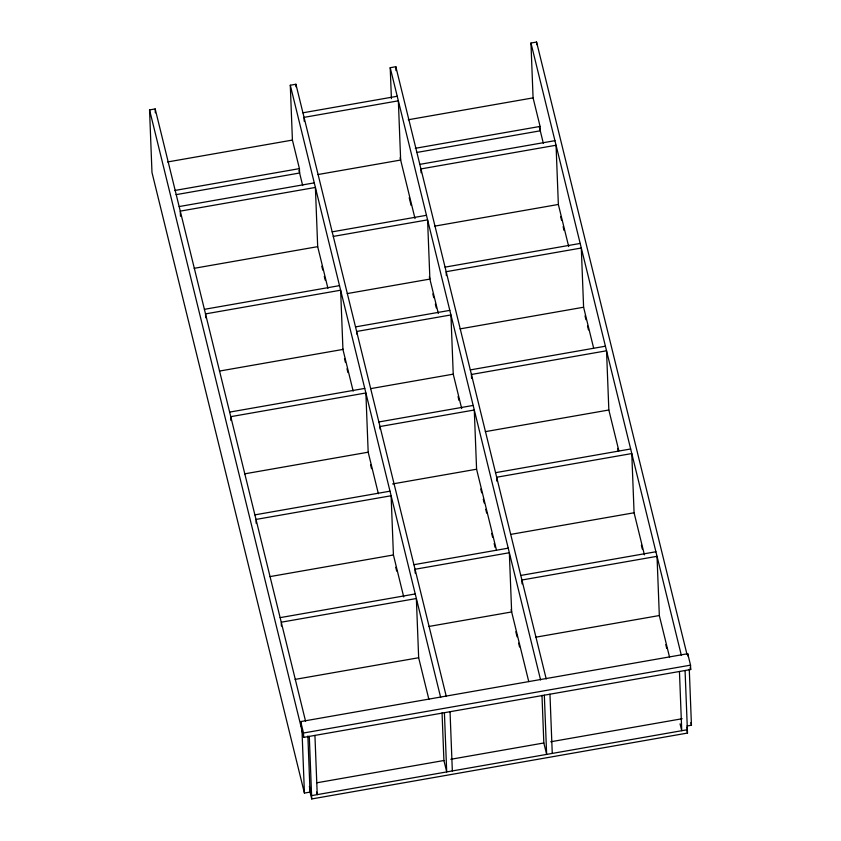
<?xml version="1.0" encoding="UTF-8"?>
<svg xmlns="http://www.w3.org/2000/svg" width="841" height="841" viewBox="0 0 841 841"><rect width="100%" height="100%" fill="white"/><g stroke="black" fill="none" stroke-linecap="round" stroke-linejoin="round"><path stroke-width="1.26" d="M307.869 735.98L310.045 792.096L304.421 793.084L151.979 172.468L149.551 109.908L155.175 108.931L305.556 721.168M176.074 194.66L299.606 173.004L299.428 168.621L292.416 140.079L290.292 85.235L295.916 84.247L446.298 696.485M391.412 98.607L390.213 67.711L395.838 66.723L546.219 678.971M416.737 152.463L540.269 130.807L540.09 126.423L533.078 97.871L530.955 43.038L536.579 42.05L686.96 654.277M302.928 112.799L397.225 96.263M167.601 161.956L292.416 140.079M408.263 119.758L533.078 97.871M174.613 190.508L299.428 168.621M415.275 148.31L540.09 126.423M317.982 174.539L400.652 160.042L398.35 100.825L304.053 117.362L304.2 121.23M179.165 206.56L314.271 182.865M419.827 164.363L554.934 140.668M332.174 231.843L426.461 215.307M333.288 236.405L427.585 219.869L429.888 279.086L347.217 293.583M194.166 268.311L317.688 246.655L315.396 187.438L180.279 211.123L180.479 216.274M434.829 226.113L558.35 204.458L556.059 145.241L420.942 168.925L421.099 172.794M204.405 309.33L339.512 285.635M445.068 267.133L580.174 243.438M355.522 326.897L449.809 310.371M219.406 371.081L342.939 349.425L340.637 290.208L205.519 313.893L205.677 317.761M460.069 328.884L583.601 307.228L581.299 248.011L446.193 271.696L446.34 275.564M229.646 412.101L364.752 388.405M470.308 369.903L605.415 346.208M370.566 388.647L453.236 374.15L450.934 314.933L356.637 331.47L356.742 334.045M378.87 421.961L473.168 405.425M244.647 473.851L368.179 452.195L365.877 392.978L230.77 416.663L230.918 420.532M485.31 431.654L608.842 409.998L606.54 350.781L471.433 374.466L471.58 378.334M392.621 483.932L476.584 469.215L474.282 409.998L379.995 426.534L380.09 429.11M254.886 514.871L389.993 491.176M495.549 472.674L630.666 448.978M256.011 519.433L391.118 495.748L393.42 554.965L403.733 596.952M269.887 576.621L393.42 554.965M510.561 534.424L634.082 512.768L631.78 453.551L496.674 477.236L496.821 481.105M413.93 564.7L508.227 548.164M280.127 617.641L415.244 593.946M520.789 575.444L655.906 551.749M281.251 622.203L416.358 598.519L418.66 657.736L428.878 699.344M428.973 626.45L511.643 611.954L509.341 552.737L415.055 569.262L415.202 573.131M295.138 679.391L418.66 657.736M535.801 637.194L659.323 615.538L657.021 556.322L521.914 580.006L522.061 583.875M300.868 725.962L300.7 721.589L687.728 653.72L690.535 665.147L690.703 669.52L303.675 737.378L149.551 109.908M303.675 737.378L303.496 733.005L690.535 665.147M316.994 782.761L443.911 760.506L442.051 712.874M450.829 759.286L543.833 742.981L541.982 695.349M550.739 741.773L682.177 718.729M686.95 726.014L691.449 725.226L689.273 669.184M310.045 792.096L311.727 798.95L687.507 733.058L685.068 670.508M690.146 667.239L690.703 669.52M530.955 43.038L681.336 655.286M690.829 722.671L691.449 725.226M539.354 127.075L543.349 143.359M558.35 204.458L568.695 246.539M583.601 307.228L593.62 348.037M608.842 409.998L618.86 450.808M634.082 512.768L644.416 554.85M659.323 615.538L669.552 657.147M686.813 727.444L687.37 729.725L311.601 795.618L309.362 786.482M560.611 216.463L561.557 220.289M563.123 226.66L564.059 230.476M585.031 315.869L585.967 319.685M587.533 326.056L588.479 329.882M617.588 448.4L618.209 450.955M641.378 545.252L642.314 549.078M665.788 644.658L666.734 648.485M686.666 729.631L687.507 733.058M680.064 723.859L681.746 730.713L679.444 671.496M390.213 67.711L540.595 679.948M400.085 157.761L415.023 218.555M429.33 276.805L438.34 313.504M453.236 374.15L461.688 408.568M476.584 469.215L496.516 550.34M511.086 609.672L528.758 681.599M543.833 742.981L546.639 754.398L544.337 695.181M409.21 197.73L411.091 205.362M432.831 293.898L433.777 297.725M435.344 304.095L436.279 307.922M458.061 396.605L458.997 400.432M480.768 489.031L481.693 492.837M483.26 499.176L484.185 502.971M485.741 509.31L486.676 513.115M491.659 533.394L492.595 537.199M494.151 543.538L495.086 547.344M515.817 631.749L517.068 636.816M518.624 643.144L519.549 646.95M290.292 85.235L440.673 697.483M298.997 170.513L302.686 185.556M317.688 246.655L327.937 288.347M342.792 348.847L353.178 391.128M368.179 452.195L378.387 493.751M443.911 760.506L446.708 771.922L444.405 712.705M321.819 266.261L322.755 270.066M324.311 276.426L325.257 280.242M344.484 358.55L345.42 362.355M346.986 368.715L347.922 372.531M370.587 464.821L371.522 468.626M395.754 567.276L396.689 571.092M300.7 721.589L303.496 733.005M316.605 792.085L317.236 794.629L314.933 735.412M687.728 653.72L687.812 655.917M536.579 42.05L536.684 44.657M549.961 694.193L552.264 753.42M450.04 711.717L452.342 770.934M395.838 66.723L395.995 70.644M295.916 84.247L296.021 86.823M309.299 736.401L311.727 798.95M301.993 730.535L304.421 793.084M281.304 623.496L281.399 626.072M256.063 520.726L256.158 523.302M155.175 108.931L155.333 112.841"/></g></svg>
